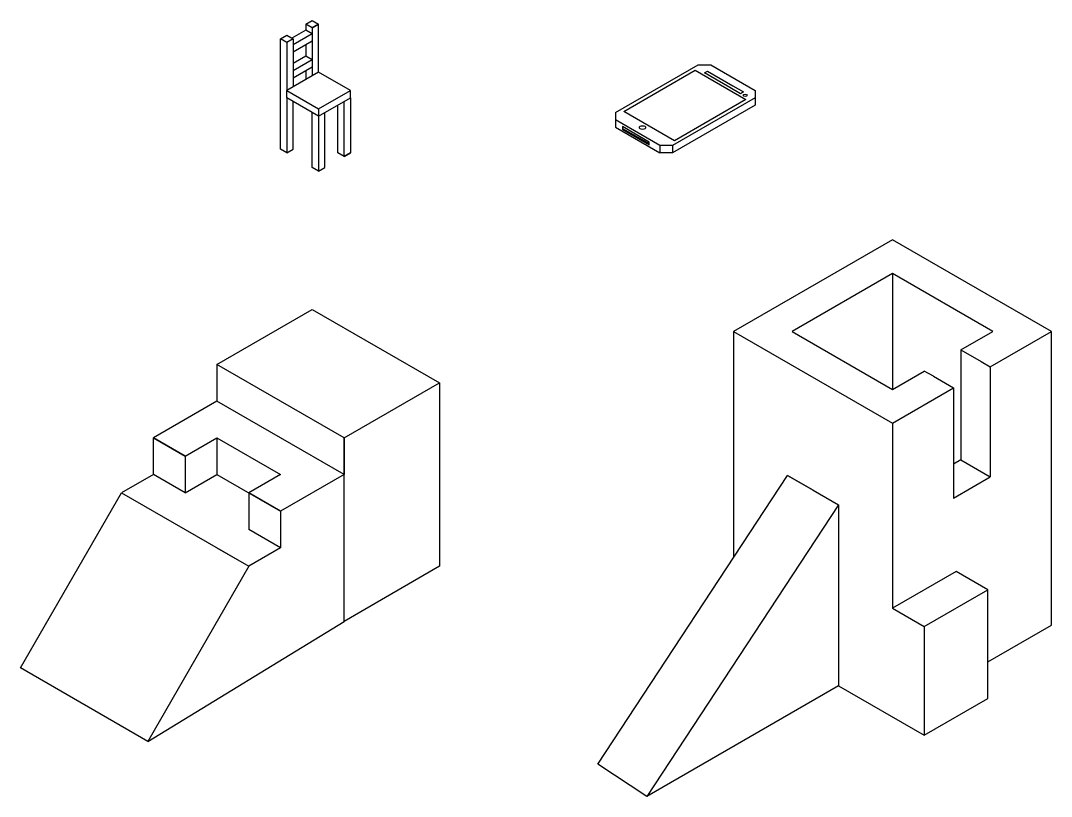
# Model space of a CAD drawing. Header units: millimetres. Extents: x 2399 to 3280, y 1312 to 2501.
# Drawn here: x 2467.1 to 2748, y 2290 to 2501.4 of the extents above; entities that cross this region are included whole.
import ezdxf

# ---------------------------------------------------------------- set-up
doc = ezdxf.new("R2010")
doc.units = ezdxf.units.MM

msp = doc.modelspace()

# ---------------------------------------------------------------- linework, layer by layer
at = {"color": 35}
for p, q in [((2544.88158, 2500.37102), (2546.61363, 2501.37102)), ((2546.61363, 2499.37102), (2544.88158, 2500.37102)), ((2544.88158, 2500.37102), (2544.88158, 2498.80592)), ((2546.61363, 2501.37102), (2548.34568, 2500.37102)), ((2546.61363, 2499.37102), (2548.34568, 2500.37102)), ((2548.34568, 2500.37102), (2546.61363, 2499.37102)), ((2548.34568, 2487.37102), (2548.34568, 2500.37102)), ((2537.95338, 2496.37102), (2539.68543, 2497.37102)), ((2539.68543, 2497.37102), (2541.41748, 2496.37102)), ((2544.88158, 2498.80592), (2541.04084, 2496.58847)), ((2546.61363, 2497.80592), (2541.41748, 2494.80592)), ((2546.61363, 2497.80592), (2544.88158, 2498.80592)), ((2546.61363, 2497.80592), (2544.88158, 2496.80592)), ((2546.61363, 2499.37102), (2546.61363, 2486.37102)), ((2546.61363, 2497.80592), (2546.61363, 2495.80592)), ((2537.95338, 2481.37102), (2537.95338, 2496.37102)), ((2539.68543, 2495.37102), (2537.95338, 2496.37102)), ((2541.41748, 2496.37102), (2539.68543, 2495.37102)), ((2539.68543, 2495.37102), (2539.68543, 2482.37102)), ((2541.41748, 2496.37102), (2541.41748, 2483.37102)), ((2546.61363, 2495.80592), (2541.41748, 2492.80592)), ((2544.88158, 2494.80592), (2544.88158, 2491.69228)), ((2544.88158, 2491.69228), (2541.41748, 2489.69228)), ((2546.61363, 2490.69228), (2541.41748, 2487.69228)), ((2546.61363, 2490.69228), (2544.88158, 2491.69228)), ((2546.61363, 2490.69228), (2546.61363, 2488.69228)), ((2548.34568, 2487.37102), (2539.68543, 2482.37102)), ((2546.61363, 2488.69228), (2541.41748, 2485.69228)), ((2544.88158, 2487.69228), (2544.88158, 2485.37102)), ((2548.34568, 2487.37102), (2546.61363, 2486.37102)), ((2557.00594, 2482.37102), (2548.34568, 2487.37102)), ((2537.95338, 2466.37102), (2537.95338, 2481.37102)), ((2539.68543, 2482.37102), (2548.34568, 2477.37102)), ((2539.68543, 2480.37102), (2539.68543, 2482.37102)), ((2548.34568, 2477.37102), (2557.00594, 2482.37102)), ((2557.00594, 2480.37102), (2557.00594, 2482.37102)), ((2548.34568, 2475.37102), (2539.68543, 2480.37102)), ((2539.68543, 2480.37102), (2539.68543, 2465.37102)), ((2541.41748, 2466.37102), (2541.41748, 2479.37102)), ((2548.34568, 2475.37102), (2557.00594, 2480.37102)), ((2553.54183, 2465.37102), (2553.54183, 2478.37102)), ((2555.27388, 2464.37102), (2555.27388, 2479.37102)), ((2557.00594, 2480.37102), (2557.00594, 2465.37102)), ((2546.61363, 2461.37102), (2546.61363, 2476.37102)), ((2548.34568, 2477.37102), (2548.34568, 2475.37102)), ((2548.34568, 2475.37102), (2548.34568, 2460.37102)), ((2550.07773, 2461.37102), (2550.07773, 2476.37102)), ((2539.68543, 2465.37102), (2537.95338, 2466.37102)), ((2539.68543, 2465.37102), (2537.95338, 2466.37102)), ((2539.68543, 2465.37102), (2541.41748, 2466.37102)), ((2555.27388, 2464.37102), (2553.54183, 2465.37102)), ((2555.27388, 2464.37102), (2557.00594, 2465.37102)), ((2557.00594, 2465.37102), (2555.27388, 2464.37102)), ((2557.00594, 2465.37102), (2555.27388, 2464.37102)), ((2548.34568, 2460.37102), (2546.61363, 2461.37102)), ((2548.34568, 2460.37102), (2546.61363, 2461.37102)), ((2548.34568, 2460.37102), (2550.07773, 2461.37102)), ((2548.34568, 2460.37102), (2550.07773, 2461.37102))]:
    msp.add_line(p, q, dxfattribs=at)
at = {"color": 152, "true_color": 0x2776bb}
for p, q in [((2629.2335, 2476.31905), (2651.75016, 2489.31905)), ((2651.75016, 2489.31905), (2655.21426, 2489.31905)), ((2655.21426, 2489.31905), (2667.33862, 2482.31905)), ((2631.50968, 2476.6332), (2650.94247, 2487.85273)), ((2650.94247, 2487.85273), (2664.79887, 2479.85273)), ((2653.46791, 2487.11174), (2654.33393, 2487.61174)), ((2660.39611, 2483.11174), (2653.46791, 2487.11174)), ((2654.33393, 2487.61174), (2661.26214, 2483.61174)), ((2661.26214, 2483.61174), (2664.15165, 2481.94349)), ((2663.28562, 2481.44349), (2660.39611, 2483.11174)), ((2664.15165, 2481.94349), (2663.28562, 2481.44349)), ((2667.33862, 2482.31905), (2667.33862, 2480.31905)), ((2667.33862, 2480.31905), (2644.82196, 2467.31905)), ((2667.33862, 2478.31905), (2644.82196, 2465.31905)), ((2664.79887, 2479.85273), (2645.36609, 2468.6332)), ((2667.33862, 2480.31905), (2667.33862, 2478.31905)), ((2629.2335, 2476.31905), (2629.2335, 2474.31905)), ((2629.2335, 2476.31905), (2629.2335, 2474.31905)), ((2645.36609, 2468.6332), (2631.50968, 2476.6332)), ((2641.35786, 2467.31905), (2629.2335, 2474.31905)), ((2629.2335, 2474.31905), (2629.2335, 2472.31905)), ((2629.2335, 2472.31905), (2641.35786, 2465.31905)), ((2631.18359, 2472.48674), (2631.18359, 2471.68674)), ((2638.45294, 2468.28978), (2631.18359, 2472.48674)), ((2631.18359, 2471.94786), (2638.45294, 2467.88978)), ((2631.18359, 2471.68674), (2638.45294, 2467.48978)), ((2638.45294, 2467.48978), (2638.45294, 2468.28978)), ((2644.82196, 2467.31905), (2641.35786, 2467.31905)), ((2641.35786, 2467.31905), (2641.35786, 2465.31905)), ((2644.82196, 2467.31905), (2644.82196, 2465.31905)), ((2644.82196, 2465.31905), (2641.35786, 2465.31905))]:
    msp.add_line(p, q, dxfattribs=at)
for p, q in [((2704.73801, 2432.45234), (2704.73801, 2400.92755)), ((2520.63624, 2407.71469), (2546.617, 2422.71469)), ((2546.617, 2422.71469), (2581.25802, 2402.71469)), ((2661.43674, 2416.68994), (2661.43674, 2355.07377)), ((2748.03928, 2336.68994), (2748.03928, 2416.68994)), ((2723.38864, 2411.6955), (2728.88864, 2408.52007)), ((2723.38864, 2411.6955), (2723.38864, 2381.6955)), ((2555.27726, 2387.71469), (2520.63624, 2407.71469)), ((2520.63624, 2407.71469), (2520.63624, 2397.71469)), ((2728.88864, 2408.52007), (2731.38864, 2407.07669)), ((2715.88864, 2404.47862), (2713.38864, 2405.92199)), ((2731.38864, 2407.07669), (2731.38864, 2377.07669)), ((2555.27726, 2387.71469), (2581.25802, 2402.71469)), ((2581.25802, 2402.71469), (2581.25802, 2352.71469)), ((2715.88864, 2404.47862), (2721.38864, 2401.30319)), ((2715.88864, 2404.47862), (2721.38864, 2401.30319)), ((2721.38864, 2401.30319), (2721.38864, 2371.30319)), ((2520.63624, 2397.71469), (2503.31573, 2387.71469)), ((2555.27726, 2377.71469), (2520.63624, 2397.71469)), ((2704.73801, 2391.68994), (2704.73801, 2341.28979)), ((2511.97599, 2382.71469), (2503.31573, 2387.71469)), ((2503.31573, 2387.71469), (2511.97599, 2382.71469)), ((2503.31573, 2377.71469), (2503.31573, 2387.71469)), ((2511.97599, 2382.71469), (2520.63624, 2387.71469)), ((2520.63624, 2387.71469), (2537.95675, 2377.71469)), ((2520.63624, 2387.71469), (2520.63624, 2377.71469)), ((2555.27726, 2337.71469), (2555.27726, 2387.71469)), ((2555.27726, 2387.71469), (2555.27726, 2377.71469)), ((2511.97599, 2382.71469), (2511.97599, 2372.71469)), ((2723.38864, 2381.6955), (2721.38864, 2380.5408)), ((2723.38864, 2381.6955), (2731.38864, 2377.07669)), ((2503.31573, 2377.71469), (2494.65548, 2372.71469)), ((2511.97599, 2372.71469), (2503.31573, 2377.71469)), ((2511.97599, 2372.71469), (2520.63624, 2377.71469)), ((2520.63624, 2377.71469), (2537.95675, 2367.71469)), ((2537.95675, 2377.71469), (2529.2965, 2372.71469)), ((2555.27726, 2377.71469), (2537.95675, 2367.71469)), ((2624.43455, 2298.83582), (2676.15917, 2377.44973)), ((2683.08737, 2373.44973), (2676.15917, 2377.44973)), ((2676.15917, 2377.44973), (2683.08737, 2373.44973)), ((2721.38864, 2371.30319), (2731.38864, 2377.07669)), ((2467.12603, 2325.03229), (2494.65548, 2372.71469)), ((2494.65548, 2372.71469), (2529.2965, 2352.71469)), ((2537.95675, 2367.71469), (2529.2965, 2372.71469)), ((2529.2965, 2372.71469), (2529.2965, 2362.71469)), ((2683.08737, 2373.44973), (2690.01558, 2369.44973)), ((2690.01558, 2369.44973), (2637.80336, 2290.0452)), ((2690.01558, 2369.44973), (2690.01558, 2320.18994)), ((2537.95675, 2367.71469), (2537.95675, 2357.71469)), ((2537.95675, 2357.71469), (2529.2965, 2362.71469)), ((2520.63624, 2357.71469), (2529.2965, 2352.71469)), ((2537.95675, 2357.71469), (2529.2965, 2352.71469)), ((2529.2965, 2352.71469), (2501.76705, 2305.03229)), ((2581.25802, 2352.71469), (2555.27726, 2337.71469)), ((2722.05852, 2351.28979), (2704.73801, 2341.28979)), ((2730.71877, 2346.28979), (2722.05852, 2351.28979)), ((2713.39826, 2336.28979), (2730.71877, 2346.28979)), ((2730.71877, 2316.68994), (2730.71877, 2346.28979)), ((2704.73801, 2341.28979), (2713.39826, 2336.28979)), ((2501.76705, 2305.03229), (2555.27726, 2337.71469)), ((2713.39826, 2336.28979), (2713.39826, 2306.68994)), ((2730.71877, 2326.68994), (2748.03928, 2336.68994)), ((2501.76705, 2305.03229), (2467.12603, 2325.03229)), ((2690.01558, 2320.18994), (2637.80336, 2290.0452)), ((2690.01558, 2320.18994), (2713.39826, 2306.68994)), ((2713.39826, 2306.68994), (2730.71877, 2316.68994)), ((2637.80336, 2290.0452), (2624.43455, 2298.83582))]:
    msp.add_line(p, q)
for points in [[(2731.38864, 2407.07669), (2748.03928, 2416.68994), (2704.73801, 2441.68994), (2661.43674, 2416.68994), (2704.73801, 2391.68994), (2721.38864, 2401.30319)], [(2723.38864, 2411.6955), (2732.03928, 2416.68994), (2704.73801, 2432.45234), (2677.43674, 2416.68994), (2704.73801, 2400.92755), (2713.38864, 2405.92199)]]:
    msp.add_lwpolyline(points)
for centre, major_axis in [((2664.57726, 2480.99732), (-0.55456, 0)), ((2636.60479, 2472.24053), (-0.84718, 0))]:
    msp.add_ellipse(centre, major_axis=major_axis, ratio=0.577350269, dxfattribs=at)

doc.saveas('drawing.dxf')
